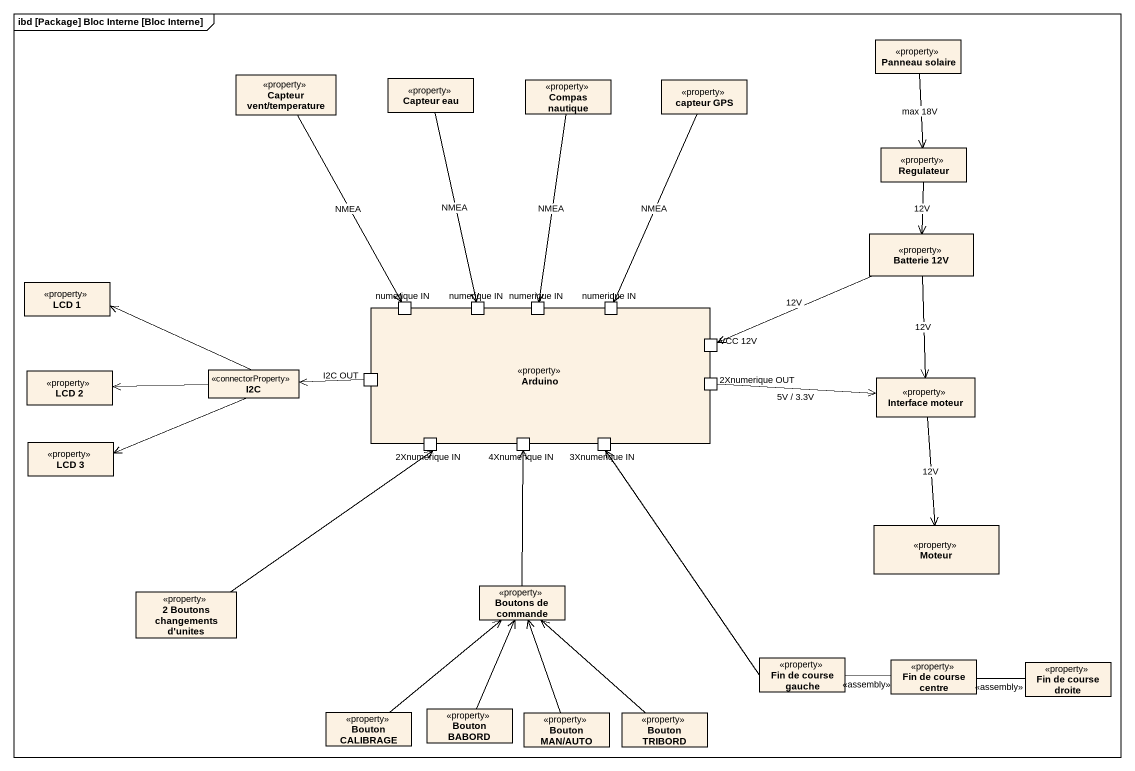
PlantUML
@startuml
mainframe ibd [Package] Bloc Interne [Bloc Interne]
rectangle "Panneau solaire" as Panneau_solaire <<property>>
rectangle "Capteur vent/temperature" as Capteur_vent_temperature <<property>>
rectangle "Capteur eau" as Capteur_eau <<property>>
rectangle "Compas nautique" as Compas_nautique <<property>>
rectangle "capteur GPS" as capteur_GPS <<property>>
rectangle Regulateur <<property>>
rectangle "Batterie 12V" as Batterie_12V <<property>>
rectangle "LCD 1" as LCD_1 <<property>>
rectangle Arduino <<property>> {
  port "numerique IN" as numerique_IN <<flowPort>>
  port "numerique IN" as numerique_IN_2 <<flowPort>>
  port "numerique IN" as numerique_IN_3 <<flowPort>>
  port "numerique IN" as numerique_IN_4 <<flowPort>>
  port "VCC 12V" as VCC_12V
  port "I2C OUT" as I2C_OUT <<flowPort>>
  port "2Xnumerique OUT" as p2Xnumerique_OUT <<flowPort>>
  port "2Xnumerique IN" as p2Xnumerique_IN <<flowPort>>
  port "4Xnumerique IN" as p4Xnumerique_IN <<flowPort>>
  port "3Xnumerique IN" as p3Xnumerique_IN <<flowPort>>
}
rectangle I2C <<connectorProperty>>
rectangle "LCD 2" as LCD_2 <<property>>
rectangle "Interface moteur" as Interface_moteur <<property>>
rectangle "LCD 3" as LCD_3 <<property>>
rectangle Moteur <<property>>
rectangle "2 Boutons changements d'unites" as p2_Boutons_changements_d <<property>>
rectangle "Boutons de commande" as Boutons_de_commande <<property>>
rectangle "Fin de course gauche" as Fin_de_course_gauche <<property>>
rectangle "Fin de course centre" as Fin_de_course_centre <<property>>
rectangle "Fin de course droite" as Fin_de_course_droite <<property>>
rectangle "Bouton CALIBRAGE" as Bouton_CALIBRAGE <<property>>
rectangle "Bouton BABORD" as Bouton_BABORD <<property>>
rectangle "Bouton MAN/AUTO" as Bouton_MAN_AUTO <<property>>
rectangle "Bouton TRIBORD" as Bouton_TRIBORD <<property>>
Panneau_solaire --> Regulateur : max 18V
Capteur_vent_temperature --> numerique_IN : NMEA
Capteur_eau --> numerique_IN_2 : NMEA
Compas_nautique --> numerique_IN_3 : NMEA
capteur_GPS --> numerique_IN_4 : NMEA
Regulateur --> Batterie_12V : 12V
Batterie_12V -left-> VCC_12V : 12V
Batterie_12V --> Interface_moteur : 12V
I2C -left-> LCD_1
I2C -left-> LCD_2
I2C -left-> LCD_3
I2C_OUT -left-> I2C
p2Xnumerique_OUT -right-> Interface_moteur : 5V / 3.3V
Interface_moteur --> Moteur : 12V
p2_Boutons_changements_d -up-> p2Xnumerique_IN
Boutons_de_commande -up-> p4Xnumerique_IN
Fin_de_course_gauche -up-> p3Xnumerique_IN
Fin_de_course_centre -left- Fin_de_course_gauche : <<assembly>>
Fin_de_course_droite -left- Fin_de_course_centre : <<assembly>>
Bouton_CALIBRAGE -up-> Boutons_de_commande
Bouton_BABORD -up-> Boutons_de_commande
Bouton_MAN_AUTO -up-> Boutons_de_commande
Bouton_TRIBORD -up-> Boutons_de_commande
@enduml
